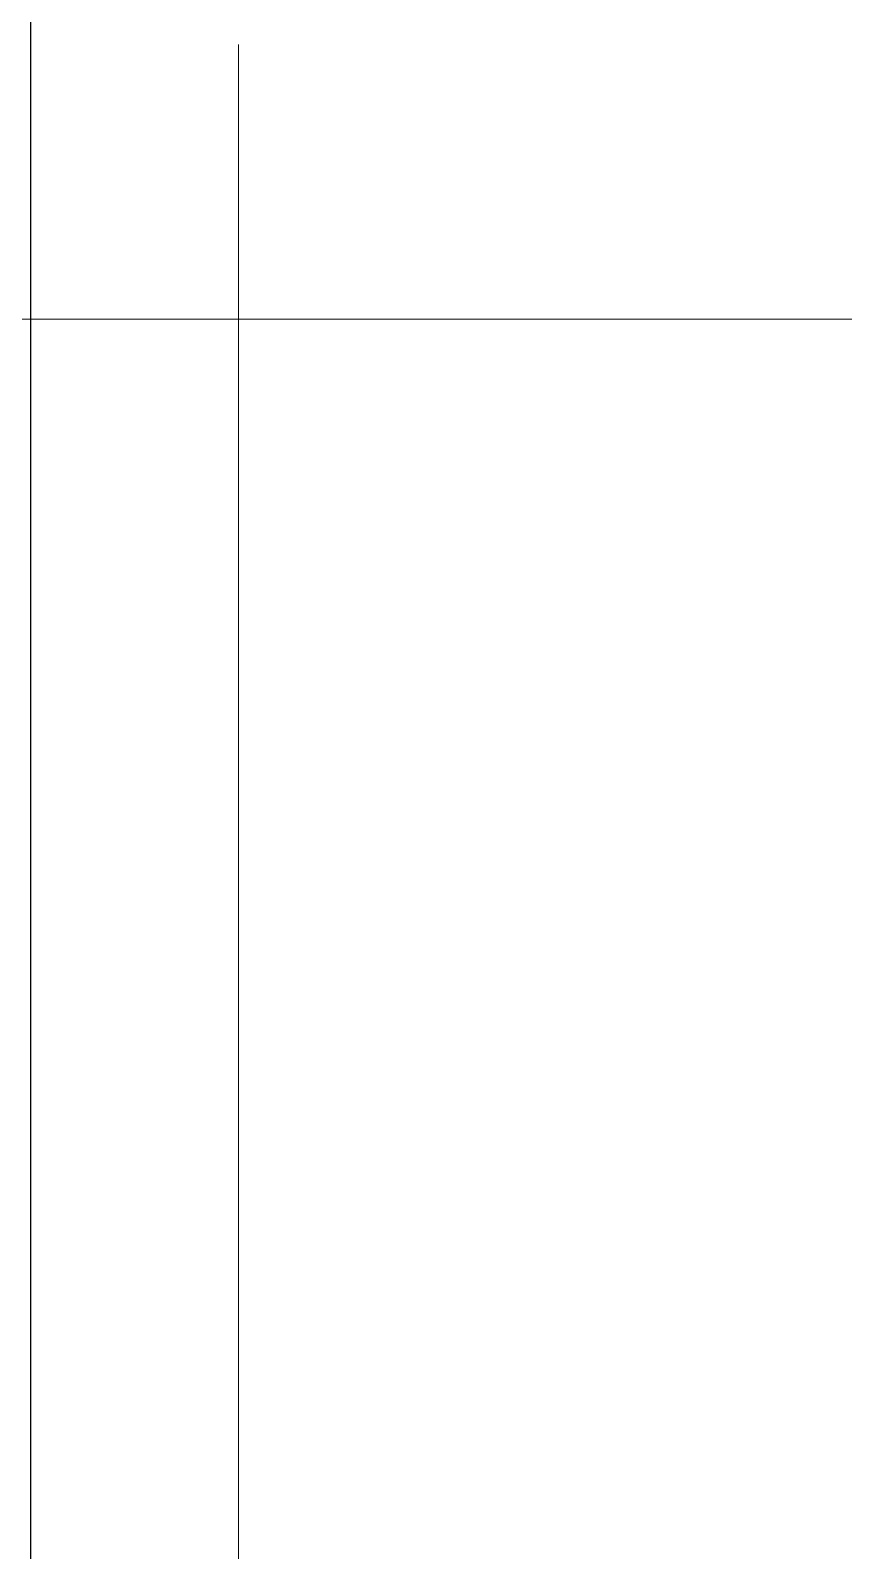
# Model space of a CAD drawing. Header units: millimetres. Extents: x -177800 to -26107, y -132450 to -18386.
# Drawn here: x -168011.4 to -167816.1, y -124248.1 to -123883 of the extents above; entities that cross this region are included whole.
import ezdxf

# ---------------------------------------------------------------- set-up
doc = ezdxf.new("R2010")
doc.units = ezdxf.units.MM
doc.linetypes.add('IDA - Grid Line', pattern=[3500, 2000, -500, 500, -500])
doc.layers.add('0-1', color=7, linetype='Continuous', lineweight=5)
for name, color, linetype, lineweight, true_color in [('A-_WALLPRTN_E-1', 6, 'Continuous', 18, 0xff00ff), ('S-_ANOTGRID_E-1', 9, 'IDA - Grid Line', 9, 0x808080), ('S-_COLN----_E', 6, 'Continuous', 9, 0xff00ff), ('S-_COLN----_E-1', 6, 'Continuous', 25, 0xff00ff)]:
    doc.layers.add(name, color=color, linetype=linetype, lineweight=lineweight, true_color=true_color)

# ---------------------------------------------------------------- blocks, each defined once
blk = doc.blocks.new('IDA - Rectangle Column - 400 x 700-6238676-BLK 2 UPPER ROOF PLAN')
at = {"layer": 'S-_COLN----_E-1'}
blk.add_line((-200, 350), (-200, -350), dxfattribs=at)
blk = doc.blocks.new('1599_DB_A_BLK3_1STGD_R21_rvt-1-BLK 2 UPPER ROOF PLAN')
at = {"layer": 'A-_WALLPRTN_E-1'}
blk.add_line((-168011.37, -121977.37), (-168011.37, -129382.84), dxfattribs=at)
at = {"layer": 'S-_COLN----_E'}
blk.add_blockref('IDA - Rectangle Column - 400 x 700-6238676-BLK 2 UPPER ROOF PLAN', (-167811.37, -123952.37), dxfattribs=at)

msp = doc.modelspace()

# ---------------------------------------------------------------- linework, layer by layer
at = {"layer": 'S-_ANOTGRID_E-1'}
for p, q in [((-167961.37, -19886.41), (-167961.37, -132449.86)), ((-176299.68, -123952.37), (-143700.14, -123952.37))]:
    msp.add_line(p, q, dxfattribs=at)

# ---------------------------------------------------------------- block references
at = {"layer": '0-1'}
msp.add_blockref('1599_DB_A_BLK3_1STGD_R21_rvt-1-BLK 2 UPPER ROOF PLAN', (0, 0), dxfattribs=at)

doc.saveas('drawing.dxf')
